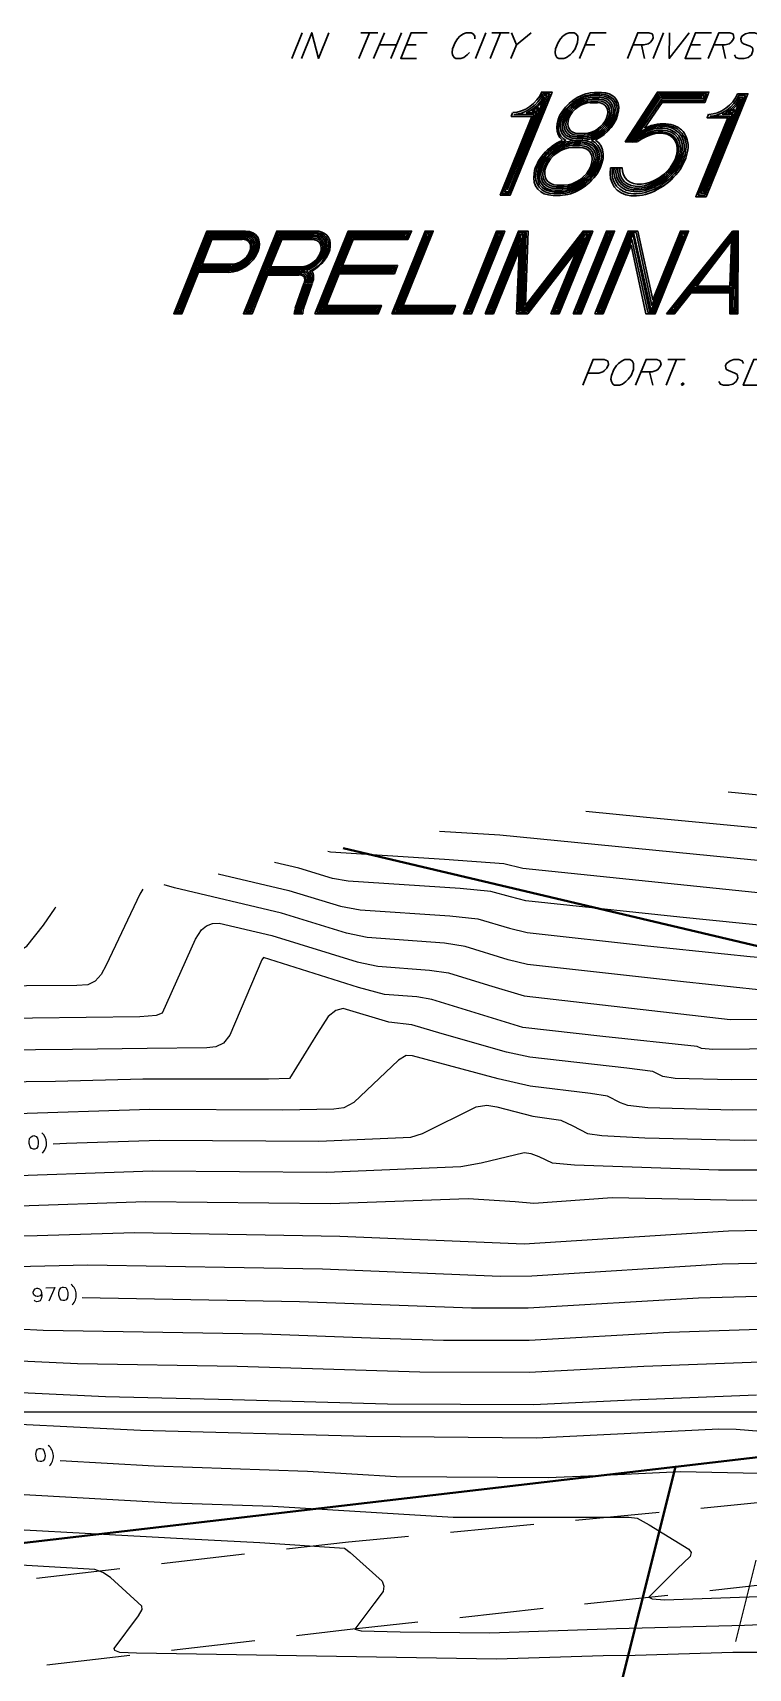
# Model space of a CAD drawing. Header units: feet. Extents: x 7 to 2308, y -319 to 1396.
# Drawn here: x 429.9 to 536.6, y 1148.3 to 1392.2 of the extents above; entities that cross this region are included whole.
import ezdxf

# ---------------------------------------------------------------- set-up
doc = ezdxf.new("R2010")
doc.units = ezdxf.units.FT
doc.header["$MEASUREMENT"] = 0
for name, color, linetype in [('PDF_NOTES', 7, 'Continuous'), ('PDF_X1003BASE$1ELEV_ANNO_COV', 7, 'Continuous'), ('PDF_X1003BASE$PA_PARCEL', 7, 'Continuous'), ('PDF_X1003BASE$PR-SLOPE', 7, 'Continuous')]:
    doc.layers.add(name, color=color, linetype=linetype)
for name, color, linetype, true_color in [('PDF_X1003BASE$CR_CONT_DEF', 7, 'Continuous', 0x979797), ('PDF_X1003BASE$CR_NDX_DEF', 7, 'Continuous', 0x767676), ('PDF_X1003BASE$PR_BLDG_SETBACK', 7, 'Continuous', 0x767676)]:
    doc.layers.add(name, color=color, linetype=linetype, true_color=true_color)
picture_1 = doc.add_image_def('image1.png', size_in_pixel=(1739, 856))

msp = doc.modelspace()

# ---------------------------------------------------------------- linework, layer by layer
at = {"layer": 'PDF_NOTES', "lineweight": 30}
for points in [[(470.09, 1392.17), (468.55, 1388.34)], [(469.99, 1388.34), (471.53, 1392.17), (472.55, 1388.34), (474.09, 1392.17)], [(480.12, 1392.17), (478.57, 1388.34)], [(478.84, 1392.17), (481.4, 1392.17)], [(482.36, 1392.17), (480.76, 1388.34)], [(481.61, 1390.36), (484.17, 1390.36)], [(484.91, 1392.17), (483.31, 1388.34)], [(487.15, 1388.34), (484.81, 1388.34), (486.35, 1392.17), (488.75, 1392.17)], [(485.61, 1390.36), (487.1, 1390.36)], [(495.84, 1391.27), (495.84, 1391.64), (495.58, 1392.01), (495.31, 1392.17), (494.56, 1392.17), (494.14, 1392.01), (493.6, 1391.64), (493.28, 1391.27), (492.91, 1390.73), (492.54, 1389.77), (492.48, 1389.24), (492.54, 1388.87), (492.75, 1388.5), (493.02, 1388.34), (493.76, 1388.34), (494.19, 1388.5), (494.72, 1388.87), (495.04, 1389.24)], [(497.5, 1392.17), (495.95, 1388.34)], [(499.68, 1392.17), (498.14, 1388.34)], [(498.4, 1392.17), (500.96, 1392.17)], [(501.33, 1392.17), (502.08, 1390.36), (501.23, 1388.34)], [(504.27, 1392.17), (502.08, 1390.36)], [(511.46, 1388.34), (513.06, 1392.17), (515.41, 1392.17)], [(512.32, 1390.36), (513.76, 1390.36)], [(518.61, 1388.34), (520.15, 1392.17), (521.81, 1392.17), (522.28, 1392.01), (522.39, 1391.8), (522.44, 1391.43), (522.28, 1391.05), (521.97, 1390.73), (521.7, 1390.52), (521.06, 1390.36), (519.41, 1390.36)], [(520.69, 1390.36), (521.17, 1388.34)], [(523.99, 1392.17), (522.44, 1388.34)], [(524.9, 1392.17), (524.84, 1388.34), (527.83, 1392.17)], [(529.59, 1388.34), (527.19, 1388.34), (528.74, 1392.17), (531.13, 1392.17)], [(528.04, 1390.36), (529.48, 1390.36)], [(530.65, 1388.34), (532.25, 1392.17), (533.85, 1392.17), (534.33, 1392.01), (534.44, 1391.8), (534.49, 1391.43), (534.33, 1391.05), (534.01, 1390.73), (533.75, 1390.52), (533.16, 1390.36), (531.51, 1390.36)], [(532.79, 1390.36), (533.21, 1388.34)], [(538.22, 1391.64), (538.01, 1392.01), (537.53, 1392.17), (536.79, 1392.17), (536.2, 1392.01), (535.67, 1391.64), (535.51, 1391.27), (535.56, 1390.89), (535.67, 1390.73), (535.93, 1390.52), (536.89, 1390.15), (537.21, 1389.99), (537.32, 1389.77), (537.32, 1389.45), (537.11, 1388.87), (536.63, 1388.5), (535.99, 1388.34), (535.24, 1388.34), (534.76, 1388.5), (534.55, 1388.87)], [(505.81, 1383.32), (507.36, 1383.32), (501.12, 1367.97), (499.63, 1367.97), (504.37, 1379.7), (501.28, 1379.7), (501.49, 1380.23)], [(505.97, 1383.06), (506.98, 1383.06), (500.96, 1368.18), (499.95, 1368.18), (504.69, 1379.97), (501.65, 1379.97)], [(514.61, 1383), (513.6, 1383)], [(514.71, 1383.27), (513.7, 1383.27)], [(521.17, 1377.94), (523.78, 1381.78), (530.17, 1381.78), (530.76, 1383.32), (523.08, 1383.32), (518.29, 1375.91), (520.1, 1375.91)], [(520.47, 1377.46), (523.62, 1382.04), (530.02, 1382.04), (530.39, 1383.06), (523.24, 1383.06), (518.55, 1375.91)], [(535.03, 1383.06), (536.57, 1383.06), (530.33, 1367.7), (528.79, 1367.7), (533.59, 1379.49), (530.49, 1379.49), (530.71, 1380.02)], [(506.13, 1382.79), (506.61, 1382.79), (500.85, 1368.45), (500.32, 1368.45), (505.07, 1380.23), (503.52, 1380.23)], [(500.69, 1368.72), (506.24, 1382.52)], [(504.37, 1380.45), (505.12, 1380.45), (505.33, 1380.98), (505.01, 1380.71)], [(514.13, 1381.72), (513.06, 1381.72)], [(514.18, 1381.99), (513.17, 1381.99)], [(514.29, 1382.26), (513.28, 1382.26)], [(514.4, 1382.47), (513.38, 1382.47)], [(514.5, 1382.74), (513.49, 1382.74)], [(518.82, 1375.91), (523.4, 1382.79), (530.07, 1382.79), (529.86, 1382.31), (523.72, 1382.31), (519.89, 1376.66)], [(529.7, 1382.58), (523.56, 1382.58), (519.09, 1375.91)], [(535.19, 1382.79), (536.2, 1382.79), (530.17, 1367.97), (529.16, 1367.97), (533.91, 1379.75), (530.87, 1379.75)], [(535.29, 1382.52), (535.83, 1382.52), (530.02, 1368.24), (529.54, 1368.24), (534.28, 1380.02), (532.73, 1380.02)], [(529.91, 1368.45), (535.45, 1382.31)], [(533.59, 1380.23), (534.33, 1380.23), (534.55, 1380.71), (534.23, 1380.45)], [(511.62, 1375.59), (510.61, 1375.59)], [(511.73, 1375.86), (510.72, 1375.86)], [(510.93, 1376.34), (511.94, 1376.34)], [(511.04, 1376.61), (512.05, 1376.61)], [(511.09, 1376.87), (512.16, 1376.87)], [(511.2, 1377.14), (512.26, 1377.14)], [(511.41, 1375.06), (510.4, 1375.06)], [(511.52, 1375.33), (510.5, 1375.33)], [(517.75, 1372.02), (516.1, 1372.02)], [(507.68, 1368.4), (508.74, 1368.4)], [(507.78, 1368.66), (508.85, 1368.66)], [(507.89, 1368.93), (508.96, 1368.93)], [(508, 1369.2), (509.01, 1369.2)], [(508.1, 1369.46), (509.12, 1369.46)], [(507.52, 1367.92), (508.53, 1367.92)], [(507.62, 1368.18), (508.64, 1368.18)], [(459.17, 1356.46), (454.63, 1356.46), (452.18, 1350.27), (450.96, 1350.27), (455.91, 1362.59), (461.62, 1362.59)], [(459.22, 1356.62), (454.53, 1356.62), (452.02, 1350.48), (451.22, 1350.48), (456.02, 1362.37), (461.56, 1362.37)], [(459.33, 1356.83), (454.42, 1356.83), (451.92, 1350.7), (451.49, 1350.7), (456.13, 1362.16), (461.46, 1362.16)], [(451.81, 1350.91), (456.29, 1361.95), (461.4, 1361.95)], [(459.49, 1357.26), (454.58, 1357.26), (456.39, 1361.73), (461.3, 1361.73)], [(459.54, 1357.47), (454.85, 1357.47), (456.5, 1361.57), (461.19, 1361.57)], [(459.65, 1357.68), (455.17, 1357.68), (456.61, 1361.36), (461.14, 1361.36)], [(472.07, 1362.59), (466.31, 1362.59), (461.35, 1350.27), (462.63, 1350.27), (464.92, 1356.03), (469.61, 1356.03)], [(461.62, 1350.48), (466.42, 1362.37), (471.96, 1362.37)], [(469.77, 1356.46), (464.66, 1356.46), (462.36, 1350.7), (461.94, 1350.7), (466.58, 1362.16), (471.91, 1362.16)], [(462.2, 1350.91), (466.68, 1361.95), (471.8, 1361.95)], [(469.72, 1356.83), (464.82, 1356.83), (466.84, 1361.73), (471.75, 1361.73)], [(469.83, 1357.04), (465.14, 1357.04), (466.95, 1361.57), (471.64, 1361.57)], [(469.93, 1357.26), (465.4, 1357.26), (467.06, 1361.36), (471.59, 1361.36)], [(481.08, 1350.91), (472.87, 1350.91), (477.34, 1361.95), (485.5, 1361.95)], [(488.81, 1361.95), (484.33, 1350.91), (492.11, 1350.91)], [(494.99, 1350.91), (499.47, 1361.95)], [(502.19, 1350.48), (502.56, 1360.51), (498.51, 1350.48), (497.66, 1350.48), (502.45, 1362.37), (503.52, 1362.37), (503.15, 1350.91), (512.1, 1362.37), (513.12, 1362.37), (508.32, 1350.48), (507.52, 1350.48), (511.57, 1360.51), (503.84, 1350.48)], [(502.61, 1362.16), (497.98, 1350.7), (498.4, 1350.7), (502.77, 1361.57), (502.4, 1350.48), (503.63, 1350.48), (512.16, 1361.57), (507.78, 1350.7), (508.21, 1350.7), (512.85, 1362.16)], [(498.24, 1350.91), (502.83, 1362.16), (502.99, 1362.16), (502.67, 1350.7)], [(503.52, 1350.7), (512.42, 1362.16), (512.64, 1362.16), (508.1, 1350.91)], [(511.36, 1350.91), (515.83, 1361.95)], [(514.61, 1350.91), (519.19, 1362.16)], [(526.87, 1361.95), (522.34, 1350.7)], [(528.74, 1354.38), (533.85, 1360.93), (533.64, 1360.93), (525.96, 1351.12), (525.59, 1351.12), (533.96, 1361.73), (534.76, 1361.73), (534.6, 1351.12), (534.17, 1351.12), (534.44, 1360.93), (534.23, 1360.93), (534.07, 1354.38)], [(526.12, 1351.5), (533.8, 1361.36), (534.6, 1361.36), (534.33, 1351.5)], [(534.55, 1361.15), (533.69, 1361.15)], [(533.85, 1361.57), (534.71, 1361.57)], [(534.87, 1361.95), (534.07, 1361.95)], [(534.23, 1362.37), (535.03, 1362.37)], [(459.38, 1357.04), (454.26, 1357.04)], [(469.72, 1356.24), (464.76, 1356.24), (462.47, 1350.48), (461.67, 1350.48)], [(464.55, 1356.62), (469.67, 1356.62), (469.88, 1356.62)], [(483.47, 1356.83), (475.27, 1356.83)], [(470.36, 1354.8), (469.08, 1351.12)], [(469.29, 1351.12), (470.57, 1354.8)], [(469.45, 1351.12), (470.73, 1354.8)], [(470.95, 1354.8), (469.67, 1351.12)], [(471.16, 1354.8), (469.88, 1351.12)], [(471.37, 1354.8), (470.09, 1351.12)], [(470.31, 1351.07), (471.59, 1354.8)], [(528.36, 1354), (534.12, 1354)], [(534.17, 1354.16), (528.47, 1354.16)], [(525.86, 1351.34), (526.07, 1351.34)], [(533.91, 1353.58), (528.2, 1353.58)], [(534.44, 1351.34), (534.23, 1351.34)], [(468.87, 1350.27), (470.2, 1350.27)], [(524.68, 1350.48), (525.75, 1350.48)], [(525.91, 1350.91), (525.27, 1350.91)], [(534.92, 1350.48), (533.91, 1350.48)], [(534.07, 1350.91), (534.71, 1350.91)], [(511.94, 1339.61), (513.49, 1343.45), (515.14, 1343.45), (515.62, 1343.23), (515.73, 1343.07), (515.78, 1342.7), (515.51, 1342.17), (515.19, 1341.8), (514.93, 1341.58), (514.34, 1341.42), (512.69, 1341.42)], [(519.83, 1339.61), (521.38, 1343.45), (522.98, 1343.45), (523.46, 1343.23), (523.56, 1343.07), (523.62, 1342.7), (523.46, 1342.33), (523.14, 1341.95), (522.87, 1341.8), (522.28, 1341.58), (520.63, 1341.58)], [(521.91, 1341.58), (522.39, 1339.61)], [(525.91, 1343.45), (524.36, 1339.61)], [(524.63, 1343.45), (527.19, 1343.45)], [(535.93, 1342.86), (535.72, 1343.23), (535.24, 1343.45), (534.49, 1343.45), (533.91, 1343.23), (533.37, 1342.86), (533.21, 1342.54), (533.27, 1342.17), (533.37, 1341.95), (533.69, 1341.8), (534.6, 1341.42), (534.92, 1341.26), (535.03, 1341.05), (535.08, 1340.68), (534.81, 1340.14), (534.33, 1339.77), (533.69, 1339.61), (532.95, 1339.61), (532.47, 1339.77), (532.25, 1340.14)], [(538.28, 1339.61), (535.88, 1339.61), (537.43, 1343.45), (539.82, 1343.45)]]:
    msp.add_lwpolyline(points, dxfattribs=at)
for points in [[(509.92, 1392.17), (509.49, 1392.01), (508.96, 1391.64), (508.64, 1391.27), (508.26, 1390.73), (507.89, 1389.77), (507.84, 1389.24), (507.89, 1388.87), (508.1, 1388.5), (508.37, 1388.34), (509.12, 1388.34), (509.54, 1388.5), (510.08, 1388.87), (510.4, 1389.24), (510.82, 1389.77), (511.14, 1390.73), (511.2, 1391.27), (511.2, 1391.64), (510.93, 1392.01), (510.66, 1392.17)], [(511.84, 1376.07), (510.82, 1376.07)], [(472.01, 1350.27), (476.97, 1362.59), (486.41, 1362.59), (485.87, 1361.36), (477.72, 1361.36), (476.12, 1357.47), (484.33, 1357.47), (483.85, 1356.24), (475.64, 1356.24), (473.72, 1351.5), (481.93, 1351.5), (481.45, 1350.27)], [(472.28, 1350.48), (477.08, 1362.37), (486.09, 1362.37), (485.77, 1361.57), (477.56, 1361.57), (475.85, 1357.26), (484.01, 1357.26), (483.69, 1356.46), (475.53, 1356.46), (473.45, 1351.34), (481.61, 1351.34), (481.29, 1350.48)], [(472.6, 1350.7), (477.24, 1362.16), (485.82, 1362.16), (485.66, 1361.73), (477.45, 1361.73), (475.53, 1357.04), (483.74, 1357.04), (483.58, 1356.62), (475.37, 1356.62), (473.19, 1351.12), (481.34, 1351.12), (481.18, 1350.7)], [(483.47, 1350.27), (488.43, 1362.59), (489.66, 1362.59), (485.18, 1351.5), (492.96, 1351.5), (492.48, 1350.27)], [(483.74, 1350.48), (488.54, 1362.37), (489.39, 1362.37), (484.91, 1351.34), (492.7, 1351.34), (492.38, 1350.48)], [(484.06, 1350.7), (488.7, 1362.16), (489.07, 1362.16), (484.65, 1351.12), (492.38, 1351.12), (492.22, 1350.7)], [(494.14, 1350.27), (499.09, 1362.59), (500.32, 1362.59), (495.36, 1350.27)], [(494.4, 1350.48), (499.2, 1362.37), (500, 1362.37), (495.2, 1350.48)], [(494.67, 1350.7), (499.31, 1362.16), (499.73, 1362.16), (495.1, 1350.7)], [(497.39, 1350.27), (502.35, 1362.59), (503.79, 1362.59), (503.41, 1351.5), (512, 1362.59), (513.44, 1362.59), (508.42, 1350.27), (507.2, 1350.27), (511.04, 1359.71), (503.73, 1350.27), (502.08, 1350.27), (502.45, 1359.71), (498.62, 1350.27)], [(512.21, 1362.16), (503.31, 1350.7), (502.88, 1350.7), (503.2, 1362.16), (503.41, 1362.16), (503.09, 1350.7), (512, 1362.16)], [(510.5, 1350.27), (515.46, 1362.59), (516.69, 1362.59), (511.73, 1350.27)], [(510.77, 1350.48), (515.57, 1362.37), (516.42, 1362.37), (511.62, 1350.48)], [(511.09, 1350.7), (515.73, 1362.16), (516.1, 1362.16), (511.46, 1350.7)], [(513.76, 1350.27), (518.71, 1362.59), (520.15, 1362.59), (522.39, 1352.35), (526.5, 1362.59), (527.72, 1362.59), (522.76, 1350.27), (521.33, 1350.27), (519.14, 1360.51), (514.98, 1350.27)], [(514.08, 1350.48), (518.87, 1362.37), (519.89, 1362.37), (522.23, 1351.5), (526.66, 1362.37), (527.46, 1362.37), (522.66, 1350.48), (521.65, 1350.48), (519.25, 1361.36), (514.87, 1350.48)], [(514.34, 1350.7), (518.98, 1362.16), (519.57, 1362.16), (522.13, 1350.7), (526.76, 1362.16), (527.19, 1362.16), (522.55, 1350.7), (521.91, 1350.7), (519.41, 1362.16), (514.77, 1350.7)], [(524.42, 1350.27), (534.28, 1362.59), (535.13, 1362.59), (535.08, 1350.27), (533.85, 1350.27), (533.85, 1353.36), (528.1, 1353.36), (525.64, 1350.27)], [(525.8, 1350.7), (525, 1350.7), (534.12, 1362.16), (534.92, 1362.16), (534.81, 1350.7), (534.01, 1350.7), (534.01, 1353.79), (528.26, 1353.79)], [(528.95, 1354.38), (534.12, 1361.15), (533.85, 1354.38)], [(518.23, 1343.45), (517.81, 1343.23), (517.27, 1342.86), (516.95, 1342.54), (516.58, 1341.95), (516.21, 1341.05), (516.15, 1340.52), (516.21, 1340.14), (516.42, 1339.77), (516.69, 1339.61), (517.43, 1339.61), (517.86, 1339.77), (518.39, 1340.14), (518.71, 1340.52), (519.14, 1341.05), (519.51, 1341.95), (519.51, 1342.54), (519.51, 1342.86), (519.3, 1343.23), (518.98, 1343.45)], [(526.92, 1339.98), (526.66, 1339.77), (526.76, 1339.61), (527.03, 1339.77)]]:
    msp.add_lwpolyline(points, close=True, dxfattribs=at)
for centre, radius, start, end in [((471.94, 1349.97), 3.03, 157.3456, 173.6428), ((471.86, 1350.03), 2.81, 157.0715, 174.4195)]:
    msp.add_arc(centre, radius, start, end, dxfattribs=at)
for points in [[(501.51, 1380.27), (503.21, 1380.26), (505.15, 1381.64), (505.83, 1383.34)], [(501.67, 1380), (503.37, 1380), (505.31, 1381.37), (505.99, 1383.07)], [(513.73, 1383.27), (512.01, 1383.27), (510.05, 1382.13), (508.92, 1380.48)], [(513.65, 1382.99), (511.95, 1382.97), (509.99, 1381.77), (508.97, 1380.1)], [(517, 1380.14), (517.34, 1381.81), (516.37, 1383), (514.67, 1382.99)], [(517.28, 1380.48), (517.49, 1382.13), (516.45, 1383.27), (514.74, 1383.27)], [(530.72, 1380), (532.43, 1380), (534.36, 1381.37), (535.04, 1383.07)], [(503.59, 1380.25), (504.72, 1380.78), (505.69, 1381.74), (506.16, 1382.81)], [(504.42, 1380.47), (505.23, 1381.02), (505.9, 1381.76), (506.31, 1382.57)], [(508.92, 1380.48), (507.79, 1378.82), (507.78, 1377.07), (508.89, 1376.19)], [(513.52, 1382.8), (511.68, 1382.81), (509.58, 1381.32), (508.84, 1379.47)], [(513.42, 1382.54), (511.72, 1382.55), (509.78, 1381.17), (509.1, 1379.47)], [(513.31, 1382.28), (511.75, 1382.29), (509.99, 1381.03), (509.36, 1379.47)], [(513.21, 1382.02), (511.79, 1382.03), (510.19, 1380.88), (509.62, 1379.47)], [(513.1, 1381.76), (511.83, 1381.76), (510.39, 1380.74), (509.88, 1379.47)], [(513.84, 1376.19), (515.66, 1377.07), (517.07, 1378.83), (517.28, 1380.48)], [(515.49, 1379.45), (516, 1380.72), (515.38, 1381.75), (514.11, 1381.76)], [(515.76, 1379.45), (516.32, 1380.86), (515.63, 1382.01), (514.22, 1382.02)], [(516.02, 1379.45), (516.64, 1381.01), (515.88, 1382.27), (514.33, 1382.28)], [(516.28, 1379.45), (516.96, 1381.15), (516.13, 1382.54), (514.43, 1382.54)], [(516.54, 1379.45), (517.28, 1381.3), (516.38, 1382.8), (514.54, 1382.8)], [(530.88, 1379.73), (532.59, 1379.73), (534.52, 1381.1), (535.2, 1382.81)], [(532.81, 1379.98), (533.94, 1380.51), (534.91, 1381.48), (535.37, 1382.54)], [(533.63, 1380.21), (534.44, 1380.75), (535.11, 1381.5), (535.52, 1382.3)], [(508.97, 1380.1), (507.94, 1378.43), (508.14, 1376.76), (509.43, 1376.1)], [(508.84, 1379.47), (508.1, 1377.62), (508.99, 1376.12), (510.84, 1376.11)], [(509.1, 1379.47), (508.42, 1377.77), (509.24, 1376.38), (510.95, 1376.38)], [(509.36, 1379.47), (508.74, 1377.91), (509.49, 1376.64), (511.05, 1376.64)], [(509.62, 1379.47), (509.06, 1378.06), (509.74, 1376.9), (511.16, 1376.9)], [(509.88, 1379.47), (509.38, 1378.2), (510, 1377.17), (511.26, 1377.16)], [(511.85, 1376.11), (513.7, 1376.11), (515.8, 1377.6), (516.54, 1379.45)], [(511.96, 1376.38), (513.66, 1376.37), (515.6, 1377.75), (516.28, 1379.45)], [(512.07, 1376.64), (513.62, 1376.63), (515.39, 1377.89), (516.02, 1379.45)], [(512.17, 1376.9), (513.59, 1376.89), (515.19, 1378.03), (515.76, 1379.45)], [(512.28, 1377.16), (513.55, 1377.15), (514.99, 1378.18), (515.49, 1379.45)], [(513.24, 1376.12), (515.08, 1376.79), (516.65, 1378.48), (517, 1380.14)], [(525.25, 1377.61), (523.56, 1378.4), (520.99, 1377.68), (519.06, 1375.9)], [(525.13, 1377.33), (523.59, 1378.11), (521.2, 1377.5), (519.36, 1375.87)], [(525.79, 1377.66), (524.21, 1378.67), (521.6, 1378.2), (519.46, 1376.51)], [(526.53, 1377.41), (525.25, 1378.74), (522.76, 1378.72), (520.41, 1377.36)], [(527.11, 1377.15), (526.07, 1378.72), (523.7, 1379.06), (521.23, 1377.97)], [(508.9, 1376.12), (506.74, 1375.21), (505, 1373.2), (504.68, 1371.25)], [(509.46, 1376.09), (507.33, 1375.41), (505.45, 1373.5), (505, 1371.55)], [(510.85, 1376.08), (508.74, 1376.08), (506.34, 1374.37), (505.49, 1372.26)], [(510.77, 1375.84), (508.8, 1375.83), (506.54, 1374.22), (505.72, 1372.24)], [(510.65, 1375.61), (508.8, 1375.61), (506.7, 1374.12), (505.96, 1372.27)], [(513.66, 1372.25), (514.4, 1374.1), (513.51, 1375.6), (511.66, 1375.61)], [(513.9, 1372.28), (514.71, 1374.26), (513.76, 1375.85), (511.79, 1375.84)], [(514.13, 1372.26), (514.98, 1374.37), (513.97, 1376.08), (511.86, 1376.08)], [(514.04, 1371.56), (515.18, 1373.51), (514.85, 1375.42), (513.26, 1376.09)], [(514.12, 1371.25), (515.38, 1373.2), (515.27, 1375.22), (513.85, 1376.13)], [(525.04, 1377.03), (523.66, 1377.81), (521.46, 1377.34), (519.7, 1375.89)], [(525.02, 1376.8), (523.8, 1377.56), (521.8, 1377.21), (520.14, 1375.93)], [(525.39, 1372.66), (526.4, 1374.34), (526.25, 1376.03), (525.02, 1376.8)], [(525.54, 1372.59), (526.62, 1374.42), (526.41, 1376.25), (525.04, 1377.03)], [(525.82, 1372.62), (526.96, 1374.6), (526.67, 1376.55), (525.13, 1377.33)], [(526.08, 1372.61), (527.28, 1374.74), (526.94, 1376.82), (525.25, 1377.61)], [(526.12, 1372.24), (527.51, 1374.41), (527.37, 1376.65), (525.79, 1377.66)], [(525.83, 1370.99), (527.63, 1373.09), (528.15, 1375.57), (527.11, 1377.15)], [(525.97, 1371.57), (527.58, 1373.7), (527.81, 1376.07), (526.53, 1377.41)], [(510.54, 1375.34), (508.84, 1375.35), (506.9, 1373.97), (506.22, 1372.27)], [(510.43, 1375.08), (508.88, 1375.09), (507.11, 1373.83), (506.48, 1372.27)], [(513.14, 1372.25), (513.76, 1373.81), (513.01, 1375.08), (511.45, 1375.08)], [(513.4, 1372.25), (514.08, 1373.95), (513.26, 1375.34), (511.55, 1375.34)], [(504.68, 1371.25), (504.36, 1369.3), (505.54, 1367.92), (507.55, 1367.92)], [(505, 1371.55), (504.56, 1369.6), (505.68, 1368.18), (507.65, 1368.19)], [(505.49, 1372.26), (504.64, 1370.15), (505.65, 1368.45), (507.76, 1368.45)], [(505.72, 1372.24), (504.91, 1370.26), (505.86, 1368.67), (507.83, 1368.68)], [(505.96, 1372.27), (505.22, 1370.42), (506.11, 1368.92), (507.96, 1368.92)], [(506.22, 1372.27), (505.54, 1370.57), (506.37, 1369.18), (508.07, 1369.18)], [(506.48, 1372.27), (505.86, 1370.71), (506.62, 1369.45), (508.17, 1369.44)], [(508.56, 1367.92), (510.57, 1367.93), (512.87, 1369.3), (514.12, 1371.25)], [(508.67, 1368.19), (510.64, 1368.19), (512.91, 1369.61), (514.04, 1371.56)], [(508.77, 1368.45), (510.88, 1368.45), (513.28, 1370.16), (514.13, 1372.26)], [(508.85, 1368.68), (510.82, 1368.7), (513.08, 1370.31), (513.9, 1372.28)], [(508.97, 1368.92), (510.82, 1368.91), (512.92, 1370.41), (513.66, 1372.25)], [(509.08, 1369.18), (510.78, 1369.17), (512.72, 1370.55), (513.4, 1372.25)], [(509.19, 1369.44), (510.75, 1369.43), (512.51, 1370.69), (513.14, 1372.25)], [(516.1, 1372.01), (515.71, 1369.76), (516.92, 1368.09), (519.12, 1367.87)], [(516.36, 1372.03), (516.02, 1369.84), (517.3, 1368.27), (519.51, 1368.16)], [(516.63, 1372.07), (516.33, 1369.91), (517.7, 1368.43), (519.95, 1368.47)], [(516.9, 1372.06), (516.65, 1369.98), (518.05, 1368.61), (520.25, 1368.74)], [(517.17, 1372.06), (516.98, 1370.13), (518.3, 1368.87), (520.36, 1369)], [(517.45, 1372.07), (517.3, 1370.29), (518.54, 1369.14), (520.45, 1369.26)], [(517.83, 1372.07), (517.76, 1370.46), (518.94, 1369.44), (520.7, 1369.58)], [(519.12, 1367.87), (521.32, 1367.64), (524.02, 1368.9), (525.83, 1370.99)], [(519.51, 1368.16), (521.73, 1368.05), (524.35, 1369.44), (525.97, 1371.57)], [(519.95, 1368.47), (522.2, 1368.51), (524.74, 1370.06), (526.12, 1372.24)], [(520.25, 1368.74), (522.46, 1368.87), (524.88, 1370.48), (526.08, 1372.61)], [(520.36, 1369), (522.42, 1369.13), (524.68, 1370.63), (525.82, 1372.62)], [(520.45, 1369.26), (522.36, 1369.38), (524.46, 1370.75), (525.54, 1372.59)], [(520.7, 1369.58), (522.46, 1369.71), (524.38, 1370.97), (525.39, 1372.66)], [(462.27, 1359.52), (462.69, 1360.54), (462.19, 1361.37), (461.17, 1361.38)], [(462.46, 1359.51), (462.9, 1360.63), (462.36, 1361.55), (461.23, 1361.56)], [(462.67, 1359.52), (463.17, 1360.76), (462.57, 1361.77), (461.33, 1361.77)], [(462.87, 1359.53), (463.43, 1360.89), (462.78, 1361.98), (461.42, 1361.98)], [(463.08, 1359.54), (463.69, 1361.01), (462.99, 1362.2), (461.52, 1362.19)], [(463.27, 1359.53), (463.91, 1361.1), (463.15, 1362.37), (461.58, 1362.37)], [(463.5, 1359.51), (464.18, 1361.21), (463.36, 1362.6), (461.65, 1362.6)], [(472.8, 1359.3), (473.25, 1360.42), (472.7, 1361.34), (471.57, 1361.35)], [(473.01, 1359.31), (473.51, 1360.55), (472.91, 1361.55), (471.67, 1361.55)], [(473.22, 1359.32), (473.77, 1360.67), (473.12, 1361.77), (471.76, 1361.76)], [(473.43, 1359.33), (474.03, 1360.8), (473.33, 1361.98), (471.86, 1361.97)], [(473.78, 1359.91), (474.06, 1361.25), (473.29, 1362.21), (471.92, 1362.21)], [(474.06, 1360.1), (474.24, 1361.44), (473.39, 1362.39), (472, 1362.39)], [(474.3, 1360.3), (474.42, 1361.67), (473.53, 1362.6), (472.09, 1362.6)], [(459.18, 1356.44), (460.88, 1356.43), (462.82, 1357.81), (463.5, 1359.51)], [(459.26, 1356.67), (460.83, 1356.68), (462.62, 1357.96), (463.27, 1359.53)], [(459.32, 1356.86), (460.79, 1356.87), (462.48, 1358.07), (463.08, 1359.54)], [(459.42, 1357.06), (460.77, 1357.07), (462.32, 1358.17), (462.87, 1359.53)], [(459.51, 1357.27), (460.75, 1357.27), (462.16, 1358.28), (462.67, 1359.52)], [(459.61, 1357.48), (460.73, 1357.48), (462.01, 1358.38), (462.46, 1359.51)], [(459.67, 1357.67), (460.69, 1357.66), (461.86, 1358.49), (462.27, 1359.52)], [(469.66, 1356.64), (471.13, 1356.65), (472.82, 1357.86), (473.43, 1359.33)], [(469.76, 1356.85), (471.11, 1356.86), (472.66, 1357.96), (473.22, 1359.32)], [(469.85, 1357.06), (471.09, 1357.06), (472.51, 1358.07), (473.01, 1359.31)], [(469.95, 1357.27), (471.07, 1357.26), (472.35, 1358.17), (472.8, 1359.3)], [(470.75, 1356.72), (472.22, 1357.24), (473.49, 1358.58), (473.78, 1359.91)], [(471.23, 1356.63), (472.72, 1357.33), (473.88, 1358.75), (474.06, 1360.1)], [(471.56, 1356.61), (473.07, 1357.44), (474.18, 1358.93), (474.3, 1360.3)], [(470.39, 1354.85), (470.67, 1355.53), (470.35, 1356.07), (469.68, 1356.06)], [(470.57, 1354.84), (470.89, 1355.62), (470.52, 1356.24), (469.74, 1356.24)], [(470.81, 1354.82), (471.17, 1355.73), (470.72, 1356.47), (469.81, 1356.48)], [(471.02, 1354.83), (471.43, 1355.85), (470.93, 1356.68), (469.91, 1356.68)], [(471.2, 1354.82), (471.51, 1355.61), (471.34, 1356.33), (470.76, 1356.67)], [(471.41, 1354.83), (471.7, 1355.55), (471.63, 1356.22), (471.22, 1356.65)], [(471.62, 1354.84), (471.9, 1355.54), (471.88, 1356.2), (471.55, 1356.66)], [(469.48, 1351.14), (469.37, 1350.87), (469.3, 1350.6), (469.28, 1350.34)], [(469.69, 1351.15), (469.58, 1350.88), (469.52, 1350.6), (469.51, 1350.35)], [(469.9, 1351.16), (469.78, 1350.88), (469.73, 1350.59), (469.74, 1350.33)], [(470.08, 1351.15), (469.96, 1350.87), (469.92, 1350.59), (469.94, 1350.34)], [(470.34, 1351.11), (470.23, 1350.82), (470.19, 1350.54), (470.23, 1350.29)]]:
    msp.add_open_spline(points, degree=3, dxfattribs=at)
at = {"layer": 'PDF_X1003BASE$1ELEV_ANNO_COV', "lineweight": 25}
for points in [[(429.95, 1227.66), (430.11, 1227.71), (430.43, 1227.6), (430.64, 1227.34), (430.75, 1226.86), (430.75, 1226.59), (430.7, 1226.11), (430.48, 1225.79), (430.22, 1225.68), (430.06, 1225.68), (429.74, 1225.79), (429.52, 1226.06), (429.42, 1226.54), (429.42, 1226.8), (429.47, 1227.28), (429.68, 1227.55)], [(431.18, 1204.04), (431.02, 1203.83), (430.7, 1203.72), (430.59, 1203.72), (430.32, 1203.77), (430.11, 1203.99), (430, 1204.25), (430, 1204.36), (430.11, 1204.63), (430.27, 1204.84), (430.54, 1204.95), (430.64, 1204.95), (430.96, 1204.84), (431.12, 1204.68), (431.23, 1204.31)], [(434.38, 1205.11), (434.54, 1205.11), (434.86, 1205.05), (435.07, 1204.73), (435.18, 1204.31), (435.18, 1203.99), (435.12, 1203.51), (434.91, 1203.24), (434.64, 1203.13), (434.43, 1203.13), (434.16, 1203.19), (433.95, 1203.45), (433.84, 1203.93), (433.84, 1204.25), (433.9, 1204.73), (434.11, 1205)], [(430.91, 1181.06), (431.12, 1181.06), (431.39, 1181.01), (431.6, 1180.74), (431.71, 1180.26), (431.76, 1179.94), (431.66, 1179.46), (431.5, 1179.2), (431.23, 1179.09), (431.02, 1179.09), (430.75, 1179.14), (430.54, 1179.41), (430.43, 1179.89), (430.38, 1180.21), (430.48, 1180.69), (430.64, 1180.96)]]:
    msp.add_lwpolyline(points, close=True, dxfattribs=at)
for points in [[(431.87, 1205), (433.2, 1205.05), (432.35, 1203.03)], [(431.23, 1204.31), (431.28, 1203.83), (431.18, 1203.35), (431.02, 1203.08), (430.75, 1202.97), (430.54, 1202.92), (430.27, 1203.03), (430.16, 1203.19)]]:
    msp.add_lwpolyline(points, dxfattribs=at)
for centre, radius, start, end in [((429.89, 1226.57), 2.1, 315.5647, 48.4544), ((434.4, 1203.94), 2.03, 314.3214, 51.7042), ((430.99, 1179.9), 2.03, 314.3214, 51.7042)]:
    msp.add_arc(centre, radius, start, end, dxfattribs=at)
at = {"layer": 'PDF_X1003BASE$CR_CONT_DEF', "lineweight": 25}
for points in [[(699.52, 1301.29), (687.33, 1298.08), (682.22, 1296.59), (669.8, 1293.07), (666.81, 1291.9), (657.27, 1287.1), (651.88, 1284.54), (638.56, 1276.81), (620.54, 1275.1), (593.19, 1273.61), (557.15, 1276.65), (533.65, 1278.9)], [(726.04, 1290.72), (688.83, 1280.59), (680.46, 1277.77), (675.45, 1276.28), (671.71, 1274.52), (664.62, 1270.95), (662.55, 1270.25), (660.31, 1269.93), (651.62, 1269.13), (641.75, 1267.96), (632.58, 1267.53), (620.27, 1266.41), (600.6, 1265.4), (584.5, 1265.56), (562, 1267), (556.56, 1267.05), (537, 1268.81), (499.57, 1272.49), (490.59, 1273.08)], [(726.68, 1282.09), (689.73, 1271.9), (683.12, 1269.56), (678.06, 1267.8), (675.82, 1266.73), (672.19, 1266.25), (651.94, 1264.49), (643.67, 1263.54), (630.4, 1263), (620, 1262.1), (604.12, 1261.3), (586.68, 1261.4), (580.18, 1261.46), (562.32, 1262.63), (552.03, 1262.68), (539.02, 1263.8), (502.99, 1267.53), (500.16, 1268.23), (491.31, 1268.87), (474.31, 1269.99), (473.92, 1270.09)], [(728.12, 1274.09), (688.61, 1264.17), (679.39, 1262.26), (670.38, 1261.4), (651.78, 1259.8), (645.81, 1259.16), (628.37, 1258.47), (620.11, 1257.78), (608.38, 1257.24), (586.84, 1257.35), (576.66, 1257.4), (562.43, 1258.26), (548.19, 1258.26), (540.68, 1258.84), (526.44, 1260.28), (503.47, 1262.74), (501.17, 1263.32), (498.24, 1264.12), (493.66, 1264.55), (476.97, 1265.67), (474.63, 1266.04), (469.61, 1267.59), (465.96, 1268.46)], [(457.6, 1266.76), (468.12, 1264.28), (475.8, 1261.94), (478.73, 1261.4), (492.11, 1260.5), (496.32, 1260.02), (501.01, 1258.63), (503.63, 1257.99), (521.59, 1256.02), (536.89, 1254.42), (543.61, 1253.89), (561.89, 1253.89), (572.45, 1253.3), (588.23, 1253.35), (611.95, 1253.14), (619.63, 1253.41), (626.61, 1253.94), (647.3, 1254.74), (651.35, 1255.11), (668.57, 1256.6), (680.19, 1257.94), (692.51, 1260.44), (729.93, 1269.77)], [(405.99, 1256.22), (417, 1255.27), (423.02, 1255.01), (426.86, 1255.01), (428.03, 1255.38), (429.04, 1255.97), (431.55, 1259.11), (433.26, 1261.62), (433.36, 1261.81)], [(413.85, 1245.09), (445.89, 1245.46), (448.4, 1245.68), (449.3, 1246), (454.21, 1256.98), (455.11, 1258.42), (455.86, 1259), (456.71, 1259.32), (457.73, 1259.38), (465.56, 1257.56), (478.3, 1253.62), (481.4, 1252.98), (489.07, 1252.39), (491.9, 1251.97), (497.87, 1250.15), (503.2, 1248.55), (533.91, 1245.04), (546.27, 1245.09)], [(591.59, 1241.09), (531.35, 1240.56), (529.64, 1240.72), (529, 1240.98), (514.93, 1242.48), (502.99, 1243.81), (489.45, 1248.02), (487.21, 1248.39), (482.36, 1248.77), (478.52, 1249.78), (464.34, 1254.26), (464.07, 1253.94), (459.33, 1242.69), (458.37, 1241.52), (457.25, 1240.93), (455.91, 1240.82), (447.01, 1240.72), (435.87, 1240.56), (413.69, 1240.35)], [(571.38, 1236.45), (534.12, 1236.03), (525.7, 1236.24), (523.88, 1236.51), (522.39, 1237.25), (518.5, 1237.79), (504.05, 1239.39), (500.59, 1240.13), (490.99, 1242.9), (486.46, 1244.24), (483.05, 1244.61), (476.22, 1246.64), (475.11, 1246.37), (473.99, 1245.46), (472.39, 1243.01), (468.23, 1236.24), (465.08, 1236.13), (446.32, 1236.13), (433.31, 1235.76), (415.77, 1235.6)], [(571.7, 1231.98), (534.33, 1231.5), (521.65, 1231.87), (518.66, 1232.19), (517.59, 1232.62), (515.62, 1233.57), (513.12, 1234), (504.11, 1235.07), (499.31, 1236.19), (486.57, 1239.6), (485.61, 1239.65), (484.49, 1238.96), (477.82, 1232.67), (476.33, 1231.87), (474.84, 1231.66), (467.22, 1231.5), (447.38, 1231.6), (426.06, 1230.91)], [(721.24, 1235.01), (684.08, 1227.71), (670.43, 1225.74), (657.32, 1224.14), (652.74, 1223.77), (637.7, 1223.77), (623.79, 1223.55), (605.77, 1223.71), (541.85, 1222.54), (532.2, 1222.54), (510.72, 1223.29), (507.41, 1223.61), (505.44, 1224.57), (504.27, 1224.99), (503.2, 1225.15), (496.8, 1223.61), (493.76, 1223.07), (473.72, 1222.22), (447.81, 1222.43), (422.06, 1221.53)], [(723.27, 1231.07), (688.77, 1224.25), (681.63, 1222.97), (658.65, 1219.82), (653.54, 1219.34), (633.12, 1219.39), (624.75, 1219.29), (608.11, 1219.39), (535.83, 1218.01), (523.72, 1218.27), (516.31, 1218.43), (504.64, 1217.58), (501.87, 1217.85), (494.88, 1218.27), (474.31, 1217.53), (446.74, 1217.85), (426.49, 1217.15)], [(718.15, 1225.63), (690.43, 1220.25), (682.7, 1218.81), (654.18, 1214.86), (610.46, 1215.02), (533.69, 1213.48), (503.2, 1211.5), (475.74, 1212.68), (445.09, 1213.21), (430.59, 1212.78), (423.61, 1212.62)], [(717.4, 1221.21), (684.83, 1214.81), (661.96, 1211.56), (653.22, 1210.17), (626.77, 1210.28), (625.01, 1210.01), (611.37, 1210.01), (563.76, 1208.95), (559.71, 1209.11), (532.73, 1208.52), (504.37, 1206.76), (499.63, 1206.71), (473.13, 1207.77), (438.11, 1208.41), (425.37, 1208.09)], [(716.39, 1212.36), (678.54, 1204.95), (665.32, 1202.97), (654.02, 1200.95), (650.34, 1200.52), (641.11, 1200.47), (636.69, 1200.42), (630.88, 1199.4), (627.89, 1199.14), (612.54, 1199.08), (578.9, 1198.5), (561.68, 1198.18), (556.78, 1198.44), (549.42, 1198.98), (541.16, 1198.92), (524.9, 1198.34), (503.95, 1197.16), (491.2, 1197.16), (481.61, 1197.48), (464.23, 1198.12), (431.5, 1198.66), (423.77, 1199.03)], [(539.72, 1193.96), (521.06, 1193.27), (503.95, 1192.37), (487.63, 1192.42), (460.39, 1193.27), (436.61, 1193.7), (423.82, 1194.28)], [(537.85, 1189.01), (519.19, 1188.26), (504.59, 1187.57), (482.84, 1187.67), (459.7, 1188.31), (440.77, 1188.74), (420.78, 1189.7)], [(556.35, 1182.13), (534.81, 1183.89), (532.25, 1183.94), (505.01, 1182.61), (479.64, 1182.82), (446, 1183.73), (417.96, 1185.12)], [(414.49, 1174.99), (450.69, 1172.96), (465.72, 1172.43), (492.64, 1170.83), (518.82, 1170.83), (520.05, 1170.67), (521.86, 1169.66), (527.78, 1166.03), (528.1, 1165.55), (527.94, 1164.96), (526.02, 1163.1), (521.81, 1158.89), (522.28, 1158.62), (524.15, 1158.51), (573.14, 1160.22), (587, 1160.22), (602.25, 1160.59), (603.9, 1160.22), (606.78, 1158.99), (618.24, 1152.17), (623.04, 1149.08), (627.79, 1145.51)], [(413.16, 1169.76), (453.19, 1167.58), (463.8, 1167.04), (476.44, 1166.19), (477.24, 1165.55), (482.04, 1161.29), (482.3, 1160.54), (482.2, 1159.74), (480.81, 1157.87), (477.98, 1154.09), (478.89, 1153.88), (484.7, 1153.72), (498.08, 1153.56), (516.95, 1154.2), (536.04, 1154.73), (543.13, 1154.99), (566.27, 1155.9), (593.08, 1155.79), (596.87, 1155.85), (598.41, 1155.15), (603.48, 1152.01), (610.57, 1146.57)], [(616, 1137.24), (594.04, 1150.62), (592.92, 1151.21), (563.44, 1151.58), (539.45, 1150.62), (534.33, 1150.62), (519.78, 1150.2), (514.98, 1150.14), (499.09, 1149.66), (445.41, 1150.52), (442.91, 1150.62), (442.16, 1150.94), (442.05, 1151.21), (445.68, 1156.11), (446.26, 1157.02), (446.21, 1157.55), (441.52, 1161.82), (440.4, 1162.57), (439.17, 1162.99), (411.08, 1164.64)]]:
    msp.add_lwpolyline(points, dxfattribs=at)
at = {"layer": 'PDF_X1003BASE$CR_NDX_DEF', "lineweight": 25}
for points in [[(730.41, 1300.69), (687.44, 1289.12), (682.54, 1287.52), (673.1, 1284.81), (669.53, 1283.31), (652.84, 1274.73), (651.3, 1273.93), (649, 1273.45), (639.51, 1272.33), (634.24, 1272.06), (620.75, 1270.79), (596.28, 1269.51), (588.07, 1269.61), (561.95, 1271.37), (553.26, 1272.12), (520.95, 1275.21), (512.4, 1276.03)], [(446.35, 1264.46), (445.89, 1263.7), (440.88, 1253.14), (440.13, 1251.75), (439.23, 1250.74), (438.16, 1250.21), (436.51, 1250.1), (421.42, 1249.99), (415.08, 1250.21), (406.28, 1250.95), (388.58, 1251.49), (384.71, 1251.88)], [(582.69, 1249.3), (568.03, 1249.25), (562.11, 1249.57), (538.17, 1249.46), (526.98, 1250.63), (503.68, 1253.25), (500.8, 1253.94), (494.4, 1255.91), (491.31, 1256.39), (479.8, 1257.24), (476.7, 1257.88), (467, 1260.87), (451.06, 1264.65), (449.53, 1265.11)], [(432.99, 1226.48), (434.96, 1226.59), (448.82, 1227.02), (472.6, 1226.86), (486.3, 1227.5), (488.06, 1228.03), (496.06, 1231.98), (497.66, 1232.24), (499.15, 1231.98), (504.48, 1230.59), (508.69, 1230), (510.45, 1229.15), (512.64, 1228.03), (514.77, 1227.71), (521.22, 1227.39), (535.99, 1227.02), (558.38, 1227.34)], [(696.34, 1212.78), (682.48, 1210.06), (662.33, 1207.08), (654.07, 1205.64), (651.14, 1205.32), (632, 1205.32), (629.55, 1205), (626.67, 1204.57), (611.69, 1204.52), (562.53, 1203.56), (555.02, 1204.04), (546.81, 1203.99), (529.22, 1203.45), (503.79, 1201.96), (495.36, 1201.96), (469.72, 1202.92), (437.31, 1203.51)], [(549.9, 1177.07), (526.5, 1177.55), (513.97, 1176.96), (506.77, 1176.69), (484.11, 1176.85), (470.89, 1177.6), (448.02, 1178.4), (434, 1179.2)]]:
    msp.add_lwpolyline(points, dxfattribs=at)
at = {"layer": 'PDF_X1003BASE$PA_PARCEL', "lineweight": 40}
for points in [[(770.02, 1327.72), (675.39, 1223.5), (476.23, 1270.56)], [(279.72, 1035.95), (477.66, 986.32), (525.75, 1178.34), (477.66, 986.32), (279.72, 1035.95), (273.7, 1011.86), (232.49, 1022.15), (230.25, 1022.73), (182.96, 1021.67), (122.94, 1051.2), (75.22, 1066.66), (6.88, 1089.37)]]:
    msp.add_lwpolyline(points, dxfattribs=at)
msp.add_lwpolyline([(678.54, 1196.2), (525.75, 1178.34), (377.17, 1160.97, 0.146399), (293.48, 1124.66, -0.118762), (232.49, 1097.69, -0.092778), (179.71, 1098.22), (6.88, 1132.76)], format="xyb", dxfattribs=at)
at = {"layer": 'PDF_X1003BASE$PR-SLOPE', "lineweight": 25}
for points in [[(541.96, 1173.33), (529.54, 1172.11)], [(523.35, 1171.52), (510.88, 1170.3)], [(504.64, 1169.71), (492.22, 1168.54)], [(485.98, 1167.95), (477.02, 1167.1), (467.75, 1166.03)], [(461.51, 1165.28), (449.14, 1163.84)], [(442.91, 1163.1), (430.48, 1161.66)], [(543.29, 1161.23), (530.87, 1159.85)], [(524.63, 1159.15), (512.21, 1157.82)], [(506.03, 1157.18), (493.6, 1155.79)], [(478.52, 1154.2), (469.24, 1153.13)], [(487.37, 1155.15), (478.2, 1154.14)], [(463.06, 1152.38), (450.64, 1150.94)], [(444.4, 1150.2), (432.03, 1148.76)]]:
    msp.add_lwpolyline(points, dxfattribs=at)
at = {"layer": 'PDF_X1003BASE$PR_BLDG_SETBACK', "lineweight": 25}
msp.add_lwpolyline([(537.75, 1164.38), (534.71, 1152.28)], dxfattribs=at)

# ---------------------------------------------------------------- pictures from other files: only their frames are drawn
at = {"transparency": 33554559}
image = msp.add_image(picture_1, insert=(324.53, 954.99), size_in_units=(470.31, 231.51), dxfattribs=at)
image.dxf.flags = 7

doc.saveas('drawing.dxf')
